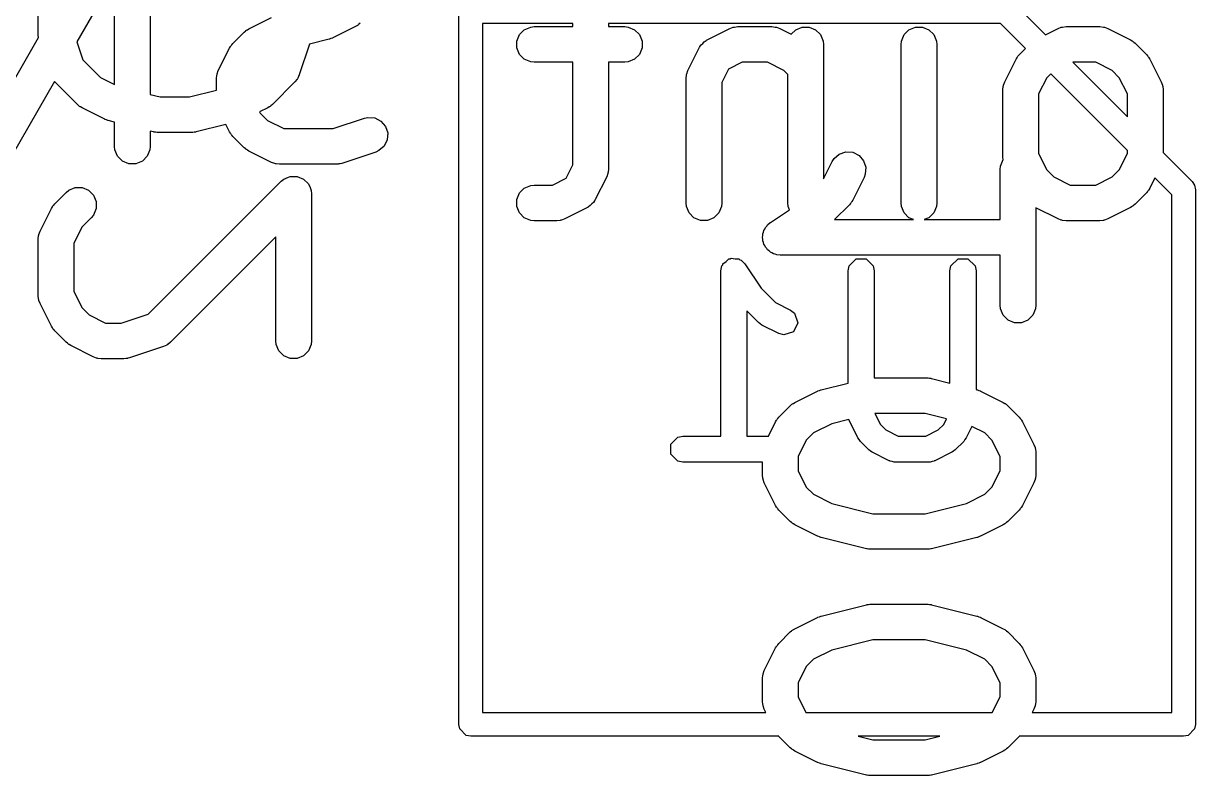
# Model space of a CAD drawing. Header units: inches. Extents: x 4.98 to 6.65, y -4.98 to -3.32.
# Drawn here: x 5.6975 to 5.8917, y -4.4573 to -4.3327 of the extents above; entities that cross this region are included whole.
import ezdxf

# ---------------------------------------------------------------- set-up
doc = ezdxf.new("R2010")
doc.units = ezdxf.units.IN
doc.header["$MEASUREMENT"] = 0
doc.layers.add('BLACK', color=250, linetype='CONTINUOUS')

msp = doc.modelspace()

# ---------------------------------------------------------------- linework, layer by layer
at = {"layer": 'BLACK', "linetype": 'CONTINUOUS'}
for p, q in [((5.69999, -4.33465), (5.69999, -4.32527)), ((5.71068, -4.32822), (5.70641, -4.3357)), ((5.71265, -4.34276), (5.71265, -4.32822)), ((5.71855, -4.32822), (5.71855, -4.34441)), ((5.86163, -4.32932), (5.86686, -4.33455)), ((5.7349, -4.33353), (5.73865, -4.33166)), ((5.76969, -4.44882), (5.76969, -4.33071)), ((5.73226, -4.33596), (5.73413, -4.33408)), ((5.73413, -4.33408), (5.73436, -4.3339)), ((5.73436, -4.3339), (5.73441, -4.33384)), ((5.73441, -4.33384), (5.7345, -4.33378)), ((5.7345, -4.33378), (5.73458, -4.33372)), ((5.73458, -4.33372), (5.73465, -4.33369)), ((5.73465, -4.33369), (5.7349, -4.33353)), ((5.75254, -4.33319), (5.74879, -4.33506)), ((5.75279, -4.33303), (5.75254, -4.33319)), ((5.75286, -4.333), (5.75279, -4.33303)), ((5.75294, -4.33294), (5.75286, -4.333)), ((5.75303, -4.33288), (5.75294, -4.33294)), ((5.75308, -4.33282), (5.75303, -4.33288)), ((5.75331, -4.33263), (5.75308, -4.33282)), ((5.78857, -4.33268), (5.77362, -4.33268)), ((5.77362, -4.33268), (5.77362, -4.44685)), ((5.7797, -4.33451), (5.78051, -4.33369)), ((5.78051, -4.33369), (5.78158, -4.33325)), ((5.78158, -4.33325), (5.78215, -4.33319)), ((5.78215, -4.33319), (5.78857, -4.33319)), ((5.78857, -4.33319), (5.78857, -4.33268)), ((5.79448, -4.33268), (5.79448, -4.33319)), ((5.85942, -4.33268), (5.79448, -4.33268)), ((5.79448, -4.33319), (5.79715, -4.33319)), ((5.79715, -4.33319), (5.79773, -4.33325)), ((5.79773, -4.33325), (5.79879, -4.33369)), ((5.79879, -4.33369), (5.79961, -4.33451)), ((5.81083, -4.33538), (5.81458, -4.33351)), ((5.81458, -4.33351), (5.81512, -4.3333)), ((5.81512, -4.3333), (5.81522, -4.33329)), ((5.81522, -4.33329), (5.81532, -4.33325)), ((5.81532, -4.33325), (5.8159, -4.33319)), ((5.8159, -4.33319), (5.82152, -4.33319)), ((5.82152, -4.33319), (5.8221, -4.33325)), ((5.8221, -4.33325), (5.8222, -4.33329)), ((5.8222, -4.33329), (5.8223, -4.3333)), ((5.8223, -4.3333), (5.82284, -4.33351)), ((5.82284, -4.33351), (5.82474, -4.33446)), ((5.82474, -4.33446), (5.82551, -4.33369)), ((5.82551, -4.33369), (5.82657, -4.33325)), ((5.82657, -4.33325), (5.82772, -4.33325)), ((5.82772, -4.33325), (5.82879, -4.33369)), ((5.82879, -4.33369), (5.8296, -4.33451)), ((5.84344, -4.33451), (5.84425, -4.33369)), ((5.84425, -4.33369), (5.84532, -4.33325)), ((5.84532, -4.33325), (5.84647, -4.33325)), ((5.84647, -4.33325), (5.84753, -4.33369)), ((5.84753, -4.33369), (5.84835, -4.33451)), ((5.86355, -4.33681), (5.85942, -4.33268)), ((5.86686, -4.33455), (5.86895, -4.33351)), ((5.86895, -4.33351), (5.86949, -4.3333)), ((5.86949, -4.3333), (5.86959, -4.33329)), ((5.86959, -4.33329), (5.86969, -4.33325)), ((5.86969, -4.33325), (5.87027, -4.33319)), ((5.87027, -4.33319), (5.87589, -4.33319)), ((5.87589, -4.33319), (5.87647, -4.33325)), ((5.87647, -4.33325), (5.87656, -4.33329)), ((5.87656, -4.33329), (5.87667, -4.3333)), ((5.87667, -4.3333), (5.87721, -4.33351)), ((5.87721, -4.33351), (5.88096, -4.33538)), ((5.69605, -4.34193), (5.70002, -4.33499)), ((5.70002, -4.33494), (5.69999, -4.33465)), ((5.70002, -4.33499), (5.70002, -4.33494)), ((5.70641, -4.3357), (5.7074, -4.33867)), ((5.73196, -4.33632), (5.73201, -4.33624)), ((5.73201, -4.33624), (5.73207, -4.33618)), ((5.73207, -4.33618), (5.73226, -4.33596)), ((5.74494, -4.3361), (5.74324, -4.3412)), ((5.74819, -4.33529), (5.74494, -4.3361)), ((5.74823, -4.33527), (5.74819, -4.33529)), ((5.74825, -4.33527), (5.74823, -4.33527)), ((5.74849, -4.33518), (5.74825, -4.33527)), ((5.74873, -4.33509), (5.74849, -4.33518)), ((5.74875, -4.33508), (5.74873, -4.33509)), ((5.74879, -4.33506), (5.74875, -4.33508)), ((5.77926, -4.33557), (5.7797, -4.33451)), ((5.77926, -4.33672), (5.77926, -4.33557)), ((5.79961, -4.33451), (5.80005, -4.33557)), ((5.80005, -4.33557), (5.80005, -4.33672)), ((5.80963, -4.3365), (5.80982, -4.33621)), ((5.80982, -4.33621), (5.8101, -4.33597)), ((5.8101, -4.33597), (5.81034, -4.33569)), ((5.81034, -4.33569), (5.81063, -4.33551)), ((5.81063, -4.33551), (5.81069, -4.33546)), ((5.81069, -4.33546), (5.81073, -4.33544)), ((5.81073, -4.33544), (5.81083, -4.33538)), ((5.8296, -4.33451), (5.83004, -4.33557)), ((5.83004, -4.33557), (5.8301, -4.33615)), ((5.8301, -4.33615), (5.8301, -4.35841)), ((5.84294, -4.33615), (5.843, -4.33557)), ((5.84294, -4.36239), (5.84294, -4.33615)), ((5.843, -4.33557), (5.84344, -4.33451)), ((5.84835, -4.33451), (5.84879, -4.33557)), ((5.84879, -4.33557), (5.84885, -4.33615)), ((5.84885, -4.33615), (5.84885, -4.36239)), ((5.88096, -4.33538), (5.88121, -4.33554)), ((5.88121, -4.33554), (5.88128, -4.33557)), ((5.88128, -4.33557), (5.88136, -4.33563)), ((5.88136, -4.33563), (5.88145, -4.33569)), ((5.88145, -4.33569), (5.8815, -4.33575)), ((5.8815, -4.33575), (5.88173, -4.33593)), ((5.88173, -4.33593), (5.8836, -4.33781)), ((5.72983, -4.34047), (5.7317, -4.33673)), ((5.7317, -4.33673), (5.73186, -4.33648)), ((5.73186, -4.33648), (5.73189, -4.33641)), ((5.73189, -4.33641), (5.73196, -4.33632)), ((5.7797, -4.33779), (5.77926, -4.33672)), ((5.78051, -4.3386), (5.7797, -4.33779)), ((5.79961, -4.33779), (5.79879, -4.3386)), ((5.80005, -4.33672), (5.79961, -4.33779)), ((5.80763, -4.34045), (5.80951, -4.3367)), ((5.80951, -4.3367), (5.80957, -4.33661)), ((5.80957, -4.33661), (5.80958, -4.33656)), ((5.80958, -4.33656), (5.80963, -4.3365)), ((5.86219, -4.33826), (5.86225, -4.33818)), ((5.86225, -4.33818), (5.86231, -4.33809)), ((5.86231, -4.33809), (5.86237, -4.33804)), ((5.86237, -4.33804), (5.86255, -4.33781)), ((5.86255, -4.33781), (5.86355, -4.33681)), ((5.8836, -4.33781), (5.88379, -4.33804)), ((5.88379, -4.33804), (5.88385, -4.33809)), ((5.88385, -4.33809), (5.8839, -4.33818)), ((5.8839, -4.33818), (5.88397, -4.33826)), ((5.7074, -4.33867), (5.71032, -4.34159)), ((5.78158, -4.33904), (5.78051, -4.3386)), ((5.78215, -4.3391), (5.78158, -4.33904)), ((5.78857, -4.3391), (5.78215, -4.3391)), ((5.78857, -4.35607), (5.78857, -4.3391)), ((5.79715, -4.3391), (5.79448, -4.3391)), ((5.79448, -4.3391), (5.79448, -4.35677)), ((5.79773, -4.33904), (5.79715, -4.3391)), ((5.79879, -4.3386), (5.79773, -4.33904)), ((5.8166, -4.3391), (5.81435, -4.34022)), ((5.82083, -4.3391), (5.8166, -4.3391)), ((5.82352, -4.34045), (5.82083, -4.3391)), ((5.86013, -4.34233), (5.862, -4.33858)), ((5.862, -4.33858), (5.86216, -4.33833)), ((5.86216, -4.33833), (5.86219, -4.33826)), ((5.87519, -4.3391), (5.87141, -4.3391)), ((5.87141, -4.3391), (5.88044, -4.34813)), ((5.87789, -4.34045), (5.87519, -4.3391)), ((5.88397, -4.33826), (5.884, -4.33833)), ((5.884, -4.33833), (5.88416, -4.33858)), ((5.88416, -4.33858), (5.88603, -4.34233)), ((5.71032, -4.34159), (5.71265, -4.34276)), ((5.72952, -4.3418), (5.72957, -4.34122)), ((5.72952, -4.34371), (5.72952, -4.3418)), ((5.72957, -4.34122), (5.72962, -4.34112)), ((5.72962, -4.34102), (5.72983, -4.34047)), ((5.72962, -4.34112), (5.72962, -4.34102)), ((5.7429, -4.34191), (5.74253, -4.34236)), ((5.74294, -4.34181), (5.7429, -4.34191)), ((5.74301, -4.34173), (5.74294, -4.34181)), ((5.74324, -4.3412), (5.74301, -4.34173)), ((5.80732, -4.34177), (5.80738, -4.3412)), ((5.80732, -4.36239), (5.80732, -4.34177)), ((5.80738, -4.3412), (5.80742, -4.3411)), ((5.80742, -4.3411), (5.80743, -4.34099)), ((5.80743, -4.34099), (5.80763, -4.34045)), ((5.81435, -4.34022), (5.81323, -4.34247)), ((5.82419, -4.34112), (5.82352, -4.34045)), ((5.82419, -4.36239), (5.82419, -4.34112)), ((5.86707, -4.34165), (5.86572, -4.34434)), ((5.86773, -4.34099), (5.86707, -4.34165)), ((5.88044, -4.35369), (5.86773, -4.34099)), ((5.87909, -4.34165), (5.87789, -4.34045)), ((5.88044, -4.34434), (5.87909, -4.34165)), ((5.70266, -4.34227), (5.69566, -4.35451)), ((5.70273, -4.34236), (5.70266, -4.34227)), ((5.70648, -4.34611), (5.70273, -4.34236)), ((5.72508, -4.34482), (5.72952, -4.34371)), ((5.74253, -4.34236), (5.73878, -4.34611)), ((5.81323, -4.34247), (5.81323, -4.36239)), ((5.85981, -4.34365), (5.85987, -4.34307)), ((5.85981, -4.3549), (5.85981, -4.34365)), ((5.85987, -4.34307), (5.85991, -4.34297)), ((5.85991, -4.34297), (5.85992, -4.34287)), ((5.85992, -4.34287), (5.86013, -4.34233)), ((5.88603, -4.34233), (5.88624, -4.34287)), ((5.88624, -4.34287), (5.88624, -4.34297)), ((5.88624, -4.34297), (5.88629, -4.34307)), ((5.88629, -4.34307), (5.88634, -4.34365)), ((5.88634, -4.34365), (5.88634, -4.35403)), ((5.71855, -4.34441), (5.72018, -4.34482)), ((5.72018, -4.34482), (5.72508, -4.34482)), ((5.86572, -4.34434), (5.86572, -4.3542)), ((5.88044, -4.34813), (5.88044, -4.34434)), ((5.70671, -4.34629), (5.70648, -4.34611)), ((5.70676, -4.34635), (5.70671, -4.34629)), ((5.70685, -4.34641), (5.70676, -4.34635)), ((5.70693, -4.34647), (5.70685, -4.34641)), ((5.707, -4.3465), (5.70693, -4.34647)), ((5.70725, -4.34666), (5.707, -4.3465)), ((5.711, -4.34854), (5.70725, -4.34666)), ((5.73801, -4.34666), (5.73667, -4.34733)), ((5.73667, -4.34733), (5.73677, -4.34755)), ((5.73677, -4.34755), (5.73797, -4.34874)), ((5.73826, -4.3465), (5.73801, -4.34666)), ((5.73833, -4.34647), (5.73826, -4.3465)), ((5.73841, -4.34641), (5.73833, -4.34647)), ((5.7385, -4.34635), (5.73841, -4.34641)), ((5.73855, -4.34629), (5.7385, -4.34635)), ((5.73878, -4.34611), (5.73855, -4.34629)), ((5.71104, -4.34855), (5.711, -4.34854)), ((5.71106, -4.34856), (5.71104, -4.34855)), ((5.7113, -4.34865), (5.71106, -4.34856)), ((5.71154, -4.34874), (5.7113, -4.34865)), ((5.71156, -4.34874), (5.71154, -4.34874)), ((5.7116, -4.34876), (5.71156, -4.34874)), ((5.71265, -4.34902), (5.7116, -4.34876)), ((5.71265, -4.35304), (5.71265, -4.34902)), ((5.7311, -4.3494), (5.72616, -4.35063)), ((5.7317, -4.35062), (5.7311, -4.3494)), ((5.73797, -4.34874), (5.74067, -4.35009)), ((5.74886, -4.35009), (5.75403, -4.34837)), ((5.75403, -4.34837), (5.7546, -4.34824)), ((5.7546, -4.34824), (5.75575, -4.34832)), ((5.75575, -4.34832), (5.75678, -4.34884)), ((5.75678, -4.34884), (5.75753, -4.34971)), ((5.75753, -4.34971), (5.7579, -4.3508)), ((5.7191, -4.35063), (5.71855, -4.3505)), ((5.71855, -4.3505), (5.71855, -4.35304)), ((5.7192, -4.35065), (5.7191, -4.35063)), ((5.71924, -4.35067), (5.7192, -4.35065)), ((5.71946, -4.35069), (5.71924, -4.35067)), ((5.71967, -4.35072), (5.71946, -4.35069)), ((5.71972, -4.35071), (5.71967, -4.35072)), ((5.71982, -4.35072), (5.71972, -4.35071)), ((5.72544, -4.35072), (5.71982, -4.35072)), ((5.72554, -4.35071), (5.72544, -4.35072)), ((5.72559, -4.35072), (5.72554, -4.35071)), ((5.7258, -4.35069), (5.72559, -4.35072)), ((5.72602, -4.35067), (5.7258, -4.35069)), ((5.72606, -4.35065), (5.72602, -4.35067)), ((5.72616, -4.35063), (5.72606, -4.35065)), ((5.73186, -4.35086), (5.7317, -4.35062)), ((5.73189, -4.35093), (5.73186, -4.35086)), ((5.73196, -4.35102), (5.73189, -4.35093)), ((5.73201, -4.3511), (5.73196, -4.35102)), ((5.73207, -4.35116), (5.73201, -4.3511)), ((5.73226, -4.35138), (5.73207, -4.35116)), ((5.73413, -4.35326), (5.73226, -4.35138)), ((5.74067, -4.35009), (5.74886, -4.35009)), ((5.7579, -4.3508), (5.75782, -4.35195)), ((5.7127, -4.35362), (5.71265, -4.35304)), ((5.71314, -4.35468), (5.7127, -4.35362)), ((5.71849, -4.35362), (5.71805, -4.35468)), ((5.71855, -4.35304), (5.71849, -4.35362)), ((5.73436, -4.35344), (5.73413, -4.35326)), ((5.73441, -4.3535), (5.73436, -4.35344)), ((5.7345, -4.35356), (5.73441, -4.3535)), ((5.73458, -4.35362), (5.7345, -4.35356)), ((5.73465, -4.35365), (5.73458, -4.35362)), ((5.7349, -4.35381), (5.73465, -4.35365)), ((5.75643, -4.35373), (5.7559, -4.35397)), ((5.7573, -4.35298), (5.75643, -4.35373)), ((5.75782, -4.35195), (5.7573, -4.35298)), ((5.88044, -4.3542), (5.88044, -4.35369)), ((5.71396, -4.3555), (5.71314, -4.35468)), ((5.71502, -4.35594), (5.71396, -4.3555)), ((5.71724, -4.3555), (5.71617, -4.35594)), ((5.71805, -4.35468), (5.71724, -4.3555)), ((5.73865, -4.35569), (5.7349, -4.35381)), ((5.73919, -4.35589), (5.73865, -4.35569)), ((5.7559, -4.35397), (5.75028, -4.35585)), ((5.8301, -4.35841), (5.83153, -4.35554)), ((5.83153, -4.35554), (5.83184, -4.35505)), ((5.83184, -4.35505), (5.83271, -4.3543)), ((5.83271, -4.3543), (5.83381, -4.35393)), ((5.83381, -4.35393), (5.83495, -4.35401)), ((5.83495, -4.35401), (5.83598, -4.35453)), ((5.83598, -4.35453), (5.83674, -4.3554)), ((5.83674, -4.3554), (5.8371, -4.35649)), ((5.8594, -4.35629), (5.85984, -4.35522)), ((5.85985, -4.35522), (5.85981, -4.3549)), ((5.85984, -4.35522), (5.85985, -4.35522)), ((5.86572, -4.3542), (5.86707, -4.3569)), ((5.87909, -4.3569), (5.88044, -4.3542)), ((5.88634, -4.35403), (5.89116, -4.35884)), ((5.71617, -4.35594), (5.71502, -4.35594)), ((5.7393, -4.3559), (5.73919, -4.35589)), ((5.73939, -4.35594), (5.7393, -4.3559)), ((5.73997, -4.356), (5.73939, -4.35594)), ((5.74934, -4.356), (5.73997, -4.356)), ((5.74964, -4.35597), (5.74934, -4.356)), ((5.74971, -4.35597), (5.74964, -4.35597)), ((5.74982, -4.35595), (5.74971, -4.35597)), ((5.74992, -4.35594), (5.74982, -4.35595)), ((5.74999, -4.35591), (5.74992, -4.35594)), ((5.75028, -4.35585), (5.74999, -4.35591)), ((5.78745, -4.35832), (5.78857, -4.35607)), ((5.79437, -4.35755), (5.79417, -4.35809)), ((5.79438, -4.35744), (5.79437, -4.35755)), ((5.79442, -4.35735), (5.79438, -4.35744)), ((5.79448, -4.35677), (5.79442, -4.35735)), ((5.8371, -4.35649), (5.83702, -4.35764)), ((5.85934, -4.35686), (5.8594, -4.35629)), ((5.85934, -4.36516), (5.85934, -4.35686)), ((5.86707, -4.3569), (5.86827, -4.35809)), ((5.87789, -4.35809), (5.87909, -4.3569)), ((5.71822, -4.38081), (5.74023, -4.3588)), ((5.74023, -4.3588), (5.74068, -4.35844)), ((5.74068, -4.35844), (5.74143, -4.35813)), ((5.74143, -4.35813), (5.74174, -4.358)), ((5.74174, -4.358), (5.74289, -4.358)), ((5.74289, -4.358), (5.74396, -4.35844)), ((5.74396, -4.35844), (5.74477, -4.35925)), ((5.74477, -4.35925), (5.74503, -4.35987)), ((5.78051, -4.35994), (5.78158, -4.3595)), ((5.78158, -4.3595), (5.78215, -4.35944)), ((5.78215, -4.35944), (5.7852, -4.35944)), ((5.7852, -4.35944), (5.78745, -4.35832)), ((5.79417, -4.35809), (5.79229, -4.36184)), ((5.83682, -4.35818), (5.83494, -4.36193)), ((5.83702, -4.35764), (5.83682, -4.35818)), ((5.86827, -4.35809), (5.87096, -4.35944)), ((5.87096, -4.35944), (5.87519, -4.35944)), ((5.87519, -4.35944), (5.87789, -4.35809)), ((5.88501, -4.35826), (5.88416, -4.35997)), ((5.8878, -4.36105), (5.88501, -4.35826)), ((5.89116, -4.35884), (5.89158, -4.35948)), ((5.89158, -4.35948), (5.89173, -4.36024)), ((5.70273, -4.36255), (5.70461, -4.36068)), ((5.70461, -4.36068), (5.70505, -4.36031)), ((5.70505, -4.36031), (5.70612, -4.35987)), ((5.70612, -4.35987), (5.70727, -4.35987)), ((5.70727, -4.35987), (5.70834, -4.36031)), ((5.70834, -4.36031), (5.70915, -4.36113)), ((5.70915, -4.36113), (5.70959, -4.36219)), ((5.74503, -4.35987), (5.74521, -4.36032)), ((5.74521, -4.36032), (5.74527, -4.36089)), ((5.74527, -4.36089), (5.74527, -4.38526)), ((5.77926, -4.36182), (5.7797, -4.36075)), ((5.7797, -4.36075), (5.78051, -4.35994)), ((5.8836, -4.36073), (5.88173, -4.36261)), ((5.88379, -4.36051), (5.8836, -4.36073)), ((5.88385, -4.36046), (5.88379, -4.36051)), ((5.8839, -4.36037), (5.88385, -4.36046)), ((5.88397, -4.36029), (5.8839, -4.36037)), ((5.884, -4.36021), (5.88397, -4.36029)), ((5.88416, -4.35997), (5.884, -4.36021)), ((5.8878, -4.44685), (5.8878, -4.36105)), ((5.89173, -4.36024), (5.89173, -4.44882)), ((5.7003, -4.36707), (5.70218, -4.36332)), ((5.70218, -4.36332), (5.70234, -4.36307)), ((5.70234, -4.36307), (5.70237, -4.363)), ((5.70237, -4.363), (5.70243, -4.36292)), ((5.70243, -4.36292), (5.70249, -4.36283)), ((5.70249, -4.36283), (5.70255, -4.36278)), ((5.70255, -4.36278), (5.70273, -4.36255)), ((5.70959, -4.36334), (5.70915, -4.36441)), ((5.70959, -4.36219), (5.70959, -4.36334)), ((5.77926, -4.36297), (5.77926, -4.36182)), ((5.7797, -4.36403), (5.77926, -4.36297)), ((5.79097, -4.36316), (5.78722, -4.36504)), ((5.79107, -4.3631), (5.79097, -4.36316)), ((5.79111, -4.36308), (5.79107, -4.3631)), ((5.79117, -4.36304), (5.79111, -4.36308)), ((5.79146, -4.36285), (5.79117, -4.36304)), ((5.7917, -4.36257), (5.79146, -4.36285)), ((5.79198, -4.36233), (5.7917, -4.36257)), ((5.79217, -4.36204), (5.79198, -4.36233)), ((5.79222, -4.36198), (5.79217, -4.36204)), ((5.79223, -4.36194), (5.79222, -4.36198)), ((5.79229, -4.36184), (5.79223, -4.36194)), ((5.80738, -4.36297), (5.80732, -4.36239)), ((5.80782, -4.36403), (5.80738, -4.36297)), ((5.81317, -4.36297), (5.81273, -4.36403)), ((5.81323, -4.36239), (5.81317, -4.36297)), ((5.82425, -4.36297), (5.82419, -4.36239)), ((5.82448, -4.36353), (5.82425, -4.36297)), ((5.83439, -4.3627), (5.83193, -4.36516)), ((5.83457, -4.36247), (5.83439, -4.3627)), ((5.83463, -4.36242), (5.83457, -4.36247)), ((5.83469, -4.36233), (5.83463, -4.36242)), ((5.83475, -4.36225), (5.83469, -4.36233)), ((5.83478, -4.36218), (5.83475, -4.36225)), ((5.83494, -4.36193), (5.83478, -4.36218)), ((5.843, -4.36297), (5.84294, -4.36239)), ((5.84344, -4.36403), (5.843, -4.36297)), ((5.84879, -4.36297), (5.84835, -4.36403)), ((5.84885, -4.36239), (5.84879, -4.36297)), ((5.86895, -4.36504), (5.86525, -4.36319)), ((5.86525, -4.36319), (5.86525, -4.37936)), ((5.88096, -4.36316), (5.87721, -4.36504)), ((5.88121, -4.363), (5.88096, -4.36316)), ((5.88128, -4.36297), (5.88121, -4.363)), ((5.88136, -4.36291), (5.88128, -4.36297)), ((5.88145, -4.36285), (5.88136, -4.36291)), ((5.8815, -4.36279), (5.88145, -4.36285)), ((5.88173, -4.36261), (5.8815, -4.36279)), ((5.70878, -4.36486), (5.70725, -4.36639)), ((5.70915, -4.36441), (5.70878, -4.36486)), ((5.78051, -4.36485), (5.7797, -4.36403)), ((5.78158, -4.36529), (5.78051, -4.36485)), ((5.78215, -4.36535), (5.78158, -4.36529)), ((5.7859, -4.36535), (5.78215, -4.36535)), ((5.78648, -4.36529), (5.7859, -4.36535)), ((5.78658, -4.36525), (5.78648, -4.36529)), ((5.78668, -4.36524), (5.78658, -4.36525)), ((5.78722, -4.36504), (5.78668, -4.36524)), ((5.80863, -4.36485), (5.80782, -4.36403)), ((5.8097, -4.36529), (5.80863, -4.36485)), ((5.81085, -4.36529), (5.8097, -4.36529)), ((5.81191, -4.36485), (5.81085, -4.36529)), ((5.81273, -4.36403), (5.81191, -4.36485)), ((5.82129, -4.36565), (5.82448, -4.36353)), ((5.83193, -4.36516), (5.845, -4.36516)), ((5.84425, -4.36485), (5.84344, -4.36403)), ((5.845, -4.36516), (5.84425, -4.36485)), ((5.84753, -4.36485), (5.84679, -4.36516)), ((5.84679, -4.36516), (5.85934, -4.36516)), ((5.84835, -4.36403), (5.84753, -4.36485)), ((5.86949, -4.36524), (5.86895, -4.36504)), ((5.86959, -4.36525), (5.86949, -4.36524)), ((5.86969, -4.36529), (5.86959, -4.36525)), ((5.87027, -4.36535), (5.86969, -4.36529)), ((5.87589, -4.36535), (5.87027, -4.36535)), ((5.87647, -4.36529), (5.87589, -4.36535)), ((5.87656, -4.36525), (5.87647, -4.36529)), ((5.87667, -4.36524), (5.87656, -4.36525)), ((5.87721, -4.36504), (5.87667, -4.36524)), ((5.7001, -4.36761), (5.7003, -4.36707)), ((5.70725, -4.36639), (5.7059, -4.36909)), ((5.82003, -4.36753), (5.82014, -4.36726)), ((5.82014, -4.36726), (5.8202, -4.36698)), ((5.8202, -4.36698), (5.82036, -4.36674)), ((5.82036, -4.36674), (5.82047, -4.36647)), ((5.82047, -4.36647), (5.82068, -4.36626)), ((5.82068, -4.36626), (5.82084, -4.36602)), ((5.82084, -4.36602), (5.82128, -4.36566)), ((5.82128, -4.36566), (5.82129, -4.36566)), ((5.82129, -4.36566), (5.82129, -4.36565)), ((5.82129, -4.36565), (5.82129, -4.36565)), ((5.69999, -4.36839), (5.70005, -4.36782)), ((5.69999, -4.37777), (5.69999, -4.36839)), ((5.70005, -4.36782), (5.70009, -4.36772)), ((5.70009, -4.36772), (5.7001, -4.36761)), ((5.7059, -4.36909), (5.7059, -4.37707)), ((5.73936, -4.36802), (5.72191, -4.38548)), ((5.73936, -4.38526), (5.73936, -4.36802)), ((5.81997, -4.36811), (5.82003, -4.36782)), ((5.82003, -4.36839), (5.81997, -4.36811)), ((5.82003, -4.36782), (5.82003, -4.36753)), ((5.82003, -4.36869), (5.82003, -4.36839)), ((5.82014, -4.36895), (5.82003, -4.36869)), ((5.8202, -4.36924), (5.82014, -4.36895)), ((5.82036, -4.36948), (5.8202, -4.36924)), ((5.82047, -4.36975), (5.82036, -4.36948)), ((5.82068, -4.36996), (5.82047, -4.36975)), ((5.82084, -4.3702), (5.82068, -4.36996)), ((5.82108, -4.37036), (5.82084, -4.3702)), ((5.82129, -4.37057), (5.82108, -4.37036)), ((5.82155, -4.37068), (5.82129, -4.37057)), ((5.82179, -4.37084), (5.82155, -4.37068)), ((5.82208, -4.37089), (5.82179, -4.37084)), ((5.82235, -4.37101), (5.82208, -4.37089)), ((5.82292, -4.37106), (5.82235, -4.37101)), ((5.82293, -4.37106), (5.82292, -4.37106)), ((5.82292, -4.37106), (5.82292, -4.37106)), ((5.82292, -4.37106), (5.82292, -4.37106)), ((5.85934, -4.37106), (5.82293, -4.37106)), ((5.85934, -4.37936), (5.85934, -4.37106)), ((5.81308, -4.37367), (5.81324, -4.37284)), ((5.81324, -4.37284), (5.8134, -4.37268)), ((5.8134, -4.37268), (5.81344, -4.37247)), ((5.81344, -4.37247), (5.81397, -4.37212)), ((5.81397, -4.37212), (5.81441, -4.37167)), ((5.81441, -4.37167), (5.81464, -4.37167)), ((5.81464, -4.37167), (5.81482, -4.37155)), ((5.81482, -4.37155), (5.81544, -4.37167)), ((5.81544, -4.37167), (5.81607, -4.37167)), ((5.81607, -4.37167), (5.81623, -4.37183)), ((5.81623, -4.37183), (5.81645, -4.37187)), ((5.81645, -4.37187), (5.81704, -4.37247)), ((5.81704, -4.37247), (5.81974, -4.37651)), ((5.83417, -4.37367), (5.83433, -4.37284)), ((5.83433, -4.37284), (5.8355, -4.37167)), ((5.8355, -4.37167), (5.83716, -4.37167)), ((5.83716, -4.37167), (5.83833, -4.37284)), ((5.83833, -4.37284), (5.8385, -4.37367)), ((5.85104, -4.37367), (5.85121, -4.37284)), ((5.85121, -4.37284), (5.85238, -4.37167)), ((5.85238, -4.37167), (5.85403, -4.37167)), ((5.85403, -4.37167), (5.85521, -4.37284)), ((5.85521, -4.37284), (5.85537, -4.37367)), ((5.81308, -4.40103), (5.81308, -4.37367)), ((5.83417, -4.39225), (5.83417, -4.37367)), ((5.8385, -4.37367), (5.8385, -4.3914)), ((5.85104, -4.39225), (5.85104, -4.37367)), ((5.85537, -4.37367), (5.85537, -4.39333)), ((5.81974, -4.37651), (5.82215, -4.37892)), ((5.70005, -4.37834), (5.69999, -4.37777)), ((5.70009, -4.37844), (5.70005, -4.37834)), ((5.7001, -4.37855), (5.70009, -4.37844)), ((5.7003, -4.37909), (5.7001, -4.37855)), ((5.7059, -4.37707), (5.70725, -4.37977)), ((5.82215, -4.37892), (5.82465, -4.38017)), ((5.70218, -4.38284), (5.7003, -4.37909)), ((5.70725, -4.37977), (5.70844, -4.38096)), ((5.71372, -4.38231), (5.71822, -4.38081)), ((5.81933, -4.38223), (5.81741, -4.3803)), ((5.81741, -4.3803), (5.81741, -4.40103)), ((5.82465, -4.38017), (5.82531, -4.38069)), ((5.82531, -4.38069), (5.82584, -4.38226)), ((5.8594, -4.37993), (5.85934, -4.37936)), ((5.85984, -4.381), (5.8594, -4.37993)), ((5.86519, -4.37993), (5.86475, -4.381)), ((5.86525, -4.37936), (5.86519, -4.37993)), ((5.70234, -4.38308), (5.70218, -4.38284)), ((5.70844, -4.38096), (5.71114, -4.38231)), ((5.71114, -4.38231), (5.71372, -4.38231)), ((5.81962, -4.38243), (5.81933, -4.38223)), ((5.8199, -4.38264), (5.81962, -4.38243)), ((5.82271, -4.38404), (5.8199, -4.38264)), ((5.82584, -4.38226), (5.8251, -4.38374)), ((5.86066, -4.38181), (5.85984, -4.381)), ((5.86172, -4.38225), (5.86066, -4.38181)), ((5.86287, -4.38225), (5.86172, -4.38225)), ((5.86394, -4.38181), (5.86287, -4.38225)), ((5.86475, -4.381), (5.86394, -4.38181)), ((5.70237, -4.38316), (5.70234, -4.38308)), ((5.70243, -4.38324), (5.70237, -4.38316)), ((5.70249, -4.38333), (5.70243, -4.38324)), ((5.70255, -4.38338), (5.70249, -4.38333)), ((5.70273, -4.3836), (5.70255, -4.38338)), ((5.70461, -4.38548), (5.70273, -4.3836)), ((5.82352, -4.38427), (5.82271, -4.38404)), ((5.8251, -4.38374), (5.82352, -4.38427)), ((5.70483, -4.38566), (5.70461, -4.38548)), ((5.70488, -4.38572), (5.70483, -4.38566)), ((5.70497, -4.38578), (5.70488, -4.38572)), ((5.70505, -4.38584), (5.70497, -4.38578)), ((5.70513, -4.38587), (5.70505, -4.38584)), ((5.70537, -4.38603), (5.70513, -4.38587)), ((5.70912, -4.38791), (5.70537, -4.38603)), ((5.72075, -4.38619), (5.71513, -4.38807)), ((5.72128, -4.38595), (5.72075, -4.38619)), ((5.72136, -4.38589), (5.72128, -4.38595)), ((5.72146, -4.38584), (5.72136, -4.38589)), ((5.72191, -4.38548), (5.72146, -4.38584)), ((5.73942, -4.38584), (5.73936, -4.38526)), ((5.73986, -4.3869), (5.73942, -4.38584)), ((5.74521, -4.38584), (5.74477, -4.3869)), ((5.74527, -4.38526), (5.74521, -4.38584)), ((5.70966, -4.38811), (5.70912, -4.38791)), ((5.70977, -4.38812), (5.70966, -4.38811)), ((5.70987, -4.38816), (5.70977, -4.38812)), ((5.71044, -4.38822), (5.70987, -4.38816)), ((5.71419, -4.38822), (5.71044, -4.38822)), ((5.71449, -4.38819), (5.71419, -4.38822)), ((5.71456, -4.38819), (5.71449, -4.38819)), ((5.71467, -4.38817), (5.71456, -4.38819)), ((5.71477, -4.38816), (5.71467, -4.38817)), ((5.71484, -4.38813), (5.71477, -4.38816)), ((5.71513, -4.38807), (5.71484, -4.38813)), ((5.74068, -4.38772), (5.73986, -4.3869)), ((5.74174, -4.38816), (5.74068, -4.38772)), ((5.74289, -4.38816), (5.74174, -4.38816)), ((5.74396, -4.38772), (5.74289, -4.38816)), ((5.74477, -4.3869), (5.74396, -4.38772)), ((5.82971, -4.39337), (5.83417, -4.39225)), ((5.8385, -4.3914), (5.8473, -4.3914)), ((5.8473, -4.3914), (5.8474, -4.39141)), ((5.8474, -4.39141), (5.84744, -4.39141)), ((5.84744, -4.39141), (5.84766, -4.39144)), ((5.84766, -4.39144), (5.84787, -4.39146)), ((5.84787, -4.39146), (5.84791, -4.39148)), ((5.84791, -4.39148), (5.84801, -4.39149)), ((5.84801, -4.39149), (5.85104, -4.39225)), ((5.82536, -4.39547), (5.8291, -4.39359)), ((5.8291, -4.39359), (5.82915, -4.39357)), ((5.82915, -4.39357), (5.82916, -4.39356)), ((5.82916, -4.39356), (5.82941, -4.39348)), ((5.82941, -4.39348), (5.82965, -4.39338)), ((5.82965, -4.39338), (5.82967, -4.39338)), ((5.82967, -4.39338), (5.82971, -4.39337)), ((5.85537, -4.39333), (5.85551, -4.39337)), ((5.85551, -4.39337), (5.85556, -4.39338)), ((5.85556, -4.39338), (5.85558, -4.39338)), ((5.85558, -4.39338), (5.85582, -4.39348)), ((5.85582, -4.39348), (5.85606, -4.39356)), ((5.85606, -4.39356), (5.85608, -4.39357)), ((5.85608, -4.39357), (5.85612, -4.39359)), ((5.85612, -4.39359), (5.85987, -4.39547)), ((5.82271, -4.39789), (5.82459, -4.39602)), ((5.82459, -4.39602), (5.82481, -4.39583)), ((5.82481, -4.39583), (5.82487, -4.39577)), ((5.82487, -4.39577), (5.82495, -4.39572)), ((5.82495, -4.39572), (5.82504, -4.39565)), ((5.82504, -4.39565), (5.82511, -4.39562)), ((5.82511, -4.39562), (5.82536, -4.39547)), ((5.85987, -4.39547), (5.86011, -4.39562)), ((5.86011, -4.39562), (5.86019, -4.39565)), ((5.86019, -4.39565), (5.86027, -4.39572)), ((5.86027, -4.39572), (5.86036, -4.39577)), ((5.86036, -4.39577), (5.86041, -4.39583)), ((5.86041, -4.39583), (5.86063, -4.39602)), ((5.86063, -4.39602), (5.86251, -4.39789)), ((5.82232, -4.39841), (5.82235, -4.39834)), ((5.82235, -4.39834), (5.82241, -4.39826)), ((5.82241, -4.39826), (5.82247, -4.39817)), ((5.82247, -4.39817), (5.82253, -4.39812)), ((5.82253, -4.39812), (5.82271, -4.39789)), ((5.83431, -4.3983), (5.83146, -4.39902)), ((5.83433, -4.3984), (5.83431, -4.3983)), ((5.83437, -4.39844), (5.83433, -4.3984)), ((5.84693, -4.39731), (5.83862, -4.39731)), ((5.83862, -4.39731), (5.83952, -4.3991)), ((5.85047, -4.39819), (5.84693, -4.39731)), ((5.85002, -4.3991), (5.85047, -4.39819)), ((5.86251, -4.39789), (5.86269, -4.39812)), ((5.86269, -4.39812), (5.86275, -4.39817)), ((5.86275, -4.39817), (5.86281, -4.39826)), ((5.86281, -4.39826), (5.86288, -4.39834)), ((5.86288, -4.39834), (5.86291, -4.39841)), ((5.82097, -4.40103), (5.82216, -4.39866)), ((5.82216, -4.39866), (5.82232, -4.39841)), ((5.83146, -4.39902), (5.82842, -4.40053)), ((5.8344, -4.39854), (5.83437, -4.39844)), ((5.8358, -4.40135), (5.8344, -4.39854)), ((5.83952, -4.3991), (5.84043, -4.40001)), ((5.84043, -4.40001), (5.84247, -4.40103)), ((5.84707, -4.40103), (5.84911, -4.40001)), ((5.84911, -4.40001), (5.85002, -4.3991)), ((5.85468, -4.39947), (5.85374, -4.40135)), ((5.8568, -4.40053), (5.85468, -4.39947)), ((5.86291, -4.39841), (5.86306, -4.39866)), ((5.86306, -4.39866), (5.86494, -4.40241)), ((5.8048, -4.40237), (5.80598, -4.4012)), ((5.80598, -4.4012), (5.80681, -4.40103)), ((5.80681, -4.40103), (5.81308, -4.40103)), ((5.81741, -4.40103), (5.82097, -4.40103)), ((5.82723, -4.40173), (5.82588, -4.40443)), ((5.82842, -4.40053), (5.82723, -4.40173)), ((5.83602, -4.40163), (5.8358, -4.40135)), ((5.83621, -4.40192), (5.83602, -4.40163)), ((5.83761, -4.40332), (5.83621, -4.40192)), ((5.84247, -4.40103), (5.84707, -4.40103)), ((5.85333, -4.40192), (5.85192, -4.40332)), ((5.85352, -4.40163), (5.85333, -4.40192)), ((5.85374, -4.40135), (5.85352, -4.40163)), ((5.85799, -4.40173), (5.8568, -4.40053)), ((5.85934, -4.40443), (5.85799, -4.40173)), ((5.8048, -4.40403), (5.8048, -4.40237)), ((5.80598, -4.4052), (5.8048, -4.40403)), ((5.8379, -4.40352), (5.83761, -4.40332)), ((5.83818, -4.40373), (5.8379, -4.40352)), ((5.84099, -4.40514), (5.83818, -4.40373)), ((5.85136, -4.40373), (5.84855, -4.40514)), ((5.85164, -4.40352), (5.85136, -4.40373)), ((5.85192, -4.40332), (5.85164, -4.40352)), ((5.86494, -4.40241), (5.86514, -4.40295)), ((5.86514, -4.40295), (5.86515, -4.40306)), ((5.86515, -4.40306), (5.86519, -4.40315)), ((5.86519, -4.40315), (5.86525, -4.40373)), ((5.86525, -4.40373), (5.86525, -4.40748)), ((5.80681, -4.40536), (5.80598, -4.4052)), ((5.81997, -4.40536), (5.80681, -4.40536)), ((5.81997, -4.40748), (5.81997, -4.40536)), ((5.82588, -4.40443), (5.82588, -4.40678)), ((5.84109, -4.40516), (5.84099, -4.40514)), ((5.84113, -4.4052), (5.84109, -4.40516)), ((5.84147, -4.40527), (5.84113, -4.4052)), ((5.8418, -4.40536), (5.84147, -4.40527)), ((5.84185, -4.40534), (5.8418, -4.40536)), ((5.84196, -4.40536), (5.84185, -4.40534)), ((5.84758, -4.40536), (5.84196, -4.40536)), ((5.84769, -4.40534), (5.84758, -4.40536)), ((5.84774, -4.40536), (5.84769, -4.40534)), ((5.84807, -4.40527), (5.84774, -4.40536)), ((5.84841, -4.4052), (5.84807, -4.40527)), ((5.84845, -4.40516), (5.84841, -4.4052)), ((5.84855, -4.40514), (5.84845, -4.40516)), ((5.85934, -4.40678), (5.85934, -4.40443)), ((5.82003, -4.40806), (5.81997, -4.40748)), ((5.82007, -4.40815), (5.82003, -4.40806)), ((5.82588, -4.40678), (5.82723, -4.40948)), ((5.85799, -4.40948), (5.85934, -4.40678)), ((5.86519, -4.40806), (5.86515, -4.40815)), ((5.86525, -4.40748), (5.86519, -4.40806)), ((5.82008, -4.40826), (5.82007, -4.40815)), ((5.82028, -4.4088), (5.82008, -4.40826)), ((5.82216, -4.41255), (5.82028, -4.4088)), ((5.82723, -4.40948), (5.82842, -4.41068)), ((5.8568, -4.41068), (5.85799, -4.40948)), ((5.86494, -4.4088), (5.86306, -4.41255)), ((5.86514, -4.40826), (5.86494, -4.4088)), ((5.86515, -4.40815), (5.86514, -4.40826)), ((5.82842, -4.41068), (5.83146, -4.41219)), ((5.85377, -4.41219), (5.8568, -4.41068)), ((5.82232, -4.4128), (5.82216, -4.41255)), ((5.82235, -4.41287), (5.82232, -4.4128)), ((5.82241, -4.41295), (5.82235, -4.41287)), ((5.82247, -4.41304), (5.82241, -4.41295)), ((5.82253, -4.41309), (5.82247, -4.41304)), ((5.82271, -4.41332), (5.82253, -4.41309)), ((5.82459, -4.41519), (5.82271, -4.41332)), ((5.83146, -4.41219), (5.83829, -4.4139)), ((5.83829, -4.4139), (5.84693, -4.4139)), ((5.84693, -4.4139), (5.85377, -4.41219)), ((5.86251, -4.41332), (5.86063, -4.41519)), ((5.86269, -4.41309), (5.86251, -4.41332)), ((5.86275, -4.41304), (5.86269, -4.41309)), ((5.86281, -4.41295), (5.86275, -4.41304)), ((5.86288, -4.41287), (5.86281, -4.41295)), ((5.86291, -4.4128), (5.86288, -4.41287)), ((5.86306, -4.41255), (5.86291, -4.4128)), ((5.82481, -4.41538), (5.82459, -4.41519)), ((5.82487, -4.41544), (5.82481, -4.41538)), ((5.82495, -4.41549), (5.82487, -4.41544)), ((5.82504, -4.41556), (5.82495, -4.41549)), ((5.82511, -4.41559), (5.82504, -4.41556)), ((5.82536, -4.41575), (5.82511, -4.41559)), ((5.8291, -4.41762), (5.82536, -4.41575)), ((5.85987, -4.41575), (5.85612, -4.41762)), ((5.86011, -4.41559), (5.85987, -4.41575)), ((5.86019, -4.41556), (5.86011, -4.41559)), ((5.86027, -4.41549), (5.86019, -4.41556)), ((5.86036, -4.41544), (5.86027, -4.41549)), ((5.86041, -4.41538), (5.86036, -4.41544)), ((5.86063, -4.41519), (5.86041, -4.41538)), ((5.82915, -4.41764), (5.8291, -4.41762)), ((5.82916, -4.41765), (5.82915, -4.41764)), ((5.82941, -4.41774), (5.82916, -4.41765)), ((5.82965, -4.41783), (5.82941, -4.41774)), ((5.82967, -4.41783), (5.82965, -4.41783)), ((5.82971, -4.41784), (5.82967, -4.41783)), ((5.85556, -4.41783), (5.85551, -4.41784)), ((5.85558, -4.41783), (5.85556, -4.41783)), ((5.85582, -4.41774), (5.85558, -4.41783)), ((5.85606, -4.41765), (5.85582, -4.41774)), ((5.85608, -4.41764), (5.85606, -4.41765)), ((5.85612, -4.41762), (5.85608, -4.41764)), ((5.83721, -4.41972), (5.82971, -4.41784)), ((5.83731, -4.41973), (5.83721, -4.41972)), ((5.83735, -4.41975), (5.83731, -4.41973)), ((5.83757, -4.41977), (5.83735, -4.41975)), ((5.83778, -4.4198), (5.83757, -4.41977)), ((5.84766, -4.41977), (5.84744, -4.4198)), ((5.84787, -4.41975), (5.84766, -4.41977)), ((5.84791, -4.41973), (5.84787, -4.41975)), ((5.84801, -4.41972), (5.84791, -4.41973)), ((5.85551, -4.41784), (5.84801, -4.41972)), ((5.83782, -4.4198), (5.83778, -4.4198)), ((5.83792, -4.41981), (5.83782, -4.4198)), ((5.8473, -4.41981), (5.83792, -4.41981)), ((5.8474, -4.4198), (5.8473, -4.41981)), ((5.84744, -4.4198), (5.8474, -4.4198)), ((5.82971, -4.43086), (5.83721, -4.42899)), ((5.83721, -4.42899), (5.83731, -4.42897)), ((5.83731, -4.42897), (5.83735, -4.42896)), ((5.83735, -4.42896), (5.83757, -4.42893)), ((5.83757, -4.42893), (5.83778, -4.4289)), ((5.83778, -4.4289), (5.83782, -4.42891)), ((5.83782, -4.42891), (5.83792, -4.4289)), ((5.83792, -4.4289), (5.8473, -4.4289)), ((5.8473, -4.4289), (5.8474, -4.42891)), ((5.8474, -4.42891), (5.84744, -4.4289)), ((5.84744, -4.4289), (5.84766, -4.42893)), ((5.84766, -4.42893), (5.84787, -4.42896)), ((5.84787, -4.42896), (5.84791, -4.42897)), ((5.84791, -4.42897), (5.84801, -4.42899)), ((5.84801, -4.42899), (5.85551, -4.43086)), ((5.82536, -4.43296), (5.8291, -4.43109)), ((5.8291, -4.43109), (5.82915, -4.43107)), ((5.82915, -4.43107), (5.82916, -4.43106)), ((5.82916, -4.43106), (5.82941, -4.43097)), ((5.82941, -4.43097), (5.82965, -4.43088)), ((5.82965, -4.43088), (5.82967, -4.43088)), ((5.82967, -4.43088), (5.82971, -4.43086)), ((5.85551, -4.43086), (5.85556, -4.43088)), ((5.85556, -4.43088), (5.85558, -4.43088)), ((5.85558, -4.43088), (5.85582, -4.43097)), ((5.85582, -4.43097), (5.85606, -4.43106)), ((5.85606, -4.43106), (5.85608, -4.43107)), ((5.85608, -4.43107), (5.85612, -4.43109)), ((5.85612, -4.43109), (5.85987, -4.43296)), ((5.82459, -4.43351), (5.82481, -4.43333)), ((5.82481, -4.43333), (5.82487, -4.43327)), ((5.82487, -4.43327), (5.82495, -4.43321)), ((5.82495, -4.43321), (5.82504, -4.43315)), ((5.82504, -4.43315), (5.82511, -4.43312)), ((5.82511, -4.43312), (5.82536, -4.43296)), ((5.85987, -4.43296), (5.86011, -4.43312)), ((5.86011, -4.43312), (5.86019, -4.43315)), ((5.86019, -4.43315), (5.86027, -4.43321)), ((5.86027, -4.43321), (5.86036, -4.43327)), ((5.86036, -4.43327), (5.86041, -4.43333)), ((5.86041, -4.43333), (5.86063, -4.43351)), ((5.82271, -4.43539), (5.82459, -4.43351)), ((5.83829, -4.43481), (5.83146, -4.43651)), ((5.84693, -4.43481), (5.83829, -4.43481)), ((5.85377, -4.43651), (5.84693, -4.43481)), ((5.86063, -4.43351), (5.86251, -4.43539)), ((5.82028, -4.43991), (5.82216, -4.43616)), ((5.82216, -4.43616), (5.82232, -4.43591)), ((5.82232, -4.43591), (5.82235, -4.43584)), ((5.82235, -4.43584), (5.82241, -4.43576)), ((5.82241, -4.43576), (5.82247, -4.43567)), ((5.82247, -4.43567), (5.82253, -4.43562)), ((5.82253, -4.43562), (5.82271, -4.43539)), ((5.83146, -4.43651), (5.82842, -4.43803)), ((5.8568, -4.43803), (5.85377, -4.43651)), ((5.86251, -4.43539), (5.86269, -4.43562)), ((5.86269, -4.43562), (5.86275, -4.43567)), ((5.86275, -4.43567), (5.86281, -4.43576)), ((5.86281, -4.43576), (5.86288, -4.43584)), ((5.86288, -4.43584), (5.86291, -4.43591)), ((5.86291, -4.43591), (5.86306, -4.43616)), ((5.86306, -4.43616), (5.86494, -4.43991)), ((5.82842, -4.43803), (5.82723, -4.43923)), ((5.85799, -4.43923), (5.8568, -4.43803)), ((5.81997, -4.44123), (5.82003, -4.44065)), ((5.82003, -4.44065), (5.82007, -4.44055)), ((5.82007, -4.44055), (5.82008, -4.44045)), ((5.82008, -4.44045), (5.82028, -4.43991)), ((5.82723, -4.43923), (5.82588, -4.44192)), ((5.85934, -4.44192), (5.85799, -4.43923)), ((5.86494, -4.43991), (5.86514, -4.44045)), ((5.86514, -4.44045), (5.86515, -4.44055)), ((5.86515, -4.44055), (5.86519, -4.44065)), ((5.86519, -4.44065), (5.86525, -4.44123)), ((5.81997, -4.44498), (5.81997, -4.44123)), ((5.82588, -4.44192), (5.82588, -4.44428)), ((5.85934, -4.44428), (5.85934, -4.44192)), ((5.86525, -4.44123), (5.86525, -4.44498)), ((5.82003, -4.44555), (5.81997, -4.44498)), ((5.82588, -4.44428), (5.82716, -4.44685)), ((5.85806, -4.44685), (5.85934, -4.44428)), ((5.86525, -4.44498), (5.86519, -4.44555)), ((5.77362, -4.44685), (5.82056, -4.44685)), ((5.82007, -4.44565), (5.82003, -4.44555)), ((5.82008, -4.44576), (5.82007, -4.44565)), ((5.82028, -4.4463), (5.82008, -4.44576)), ((5.82056, -4.44685), (5.82028, -4.4463)), ((5.82716, -4.44685), (5.85806, -4.44685)), ((5.86494, -4.4463), (5.86466, -4.44685)), ((5.86466, -4.44685), (5.8878, -4.44685)), ((5.86514, -4.44576), (5.86494, -4.4463)), ((5.86515, -4.44565), (5.86514, -4.44576)), ((5.86519, -4.44555), (5.86515, -4.44565)), ((5.76983, -4.44957), (5.76969, -4.44882)), ((5.89173, -4.44882), (5.89158, -4.44957)), ((5.7709, -4.45064), (5.76983, -4.44957)), ((5.77165, -4.45079), (5.7709, -4.45064)), ((5.82269, -4.45079), (5.77165, -4.45079)), ((5.82271, -4.45081), (5.82269, -4.45079)), ((5.82459, -4.45269), (5.82271, -4.45081)), ((5.83585, -4.45079), (5.83829, -4.4514)), ((5.84937, -4.45079), (5.83585, -4.45079)), ((5.84693, -4.4514), (5.84937, -4.45079)), ((5.86251, -4.45081), (5.86063, -4.45269)), ((5.86253, -4.45079), (5.86251, -4.45081)), ((5.88976, -4.45079), (5.86253, -4.45079)), ((5.89052, -4.45064), (5.88976, -4.45079)), ((5.89158, -4.44957), (5.89052, -4.45064)), ((5.82481, -4.45287), (5.82459, -4.45269)), ((5.83829, -4.4514), (5.84693, -4.4514)), ((5.86063, -4.45269), (5.86041, -4.45287)), ((5.82487, -4.45293), (5.82481, -4.45287)), ((5.82495, -4.45299), (5.82487, -4.45293)), ((5.82504, -4.45306), (5.82495, -4.45299)), ((5.82511, -4.45308), (5.82504, -4.45306)), ((5.82536, -4.45324), (5.82511, -4.45308)), ((5.8291, -4.45512), (5.82536, -4.45324)), ((5.85987, -4.45324), (5.85612, -4.45512)), ((5.86011, -4.45308), (5.85987, -4.45324)), ((5.86019, -4.45306), (5.86011, -4.45308)), ((5.86027, -4.45299), (5.86019, -4.45306)), ((5.86036, -4.45293), (5.86027, -4.45299)), ((5.86041, -4.45287), (5.86036, -4.45293)), ((5.82915, -4.45513), (5.8291, -4.45512)), ((5.82916, -4.45514), (5.82915, -4.45513)), ((5.82941, -4.45523), (5.82916, -4.45514)), ((5.82965, -4.45532), (5.82941, -4.45523)), ((5.82967, -4.45532), (5.82965, -4.45532)), ((5.82971, -4.45534), (5.82967, -4.45532)), ((5.83721, -4.45721), (5.82971, -4.45534)), ((5.85551, -4.45534), (5.84801, -4.45721)), ((5.85556, -4.45532), (5.85551, -4.45534)), ((5.85558, -4.45532), (5.85556, -4.45532)), ((5.85582, -4.45523), (5.85558, -4.45532)), ((5.85606, -4.45514), (5.85582, -4.45523)), ((5.85608, -4.45513), (5.85606, -4.45514)), ((5.85612, -4.45512), (5.85608, -4.45513)), ((5.83731, -4.45723), (5.83721, -4.45721)), ((5.83735, -4.45725), (5.83731, -4.45723)), ((5.83757, -4.45727), (5.83735, -4.45725)), ((5.83778, -4.4573), (5.83757, -4.45727)), ((5.83782, -4.45729), (5.83778, -4.4573)), ((5.83792, -4.4573), (5.83782, -4.45729)), ((5.8473, -4.4573), (5.83792, -4.4573)), ((5.8474, -4.45729), (5.8473, -4.4573)), ((5.84744, -4.4573), (5.8474, -4.45729)), ((5.84766, -4.45727), (5.84744, -4.4573)), ((5.84787, -4.45725), (5.84766, -4.45727)), ((5.84791, -4.45723), (5.84787, -4.45725)), ((5.84801, -4.45721), (5.84791, -4.45723))]:
    msp.add_line(p, q, dxfattribs=at)

doc.saveas('drawing.dxf')
